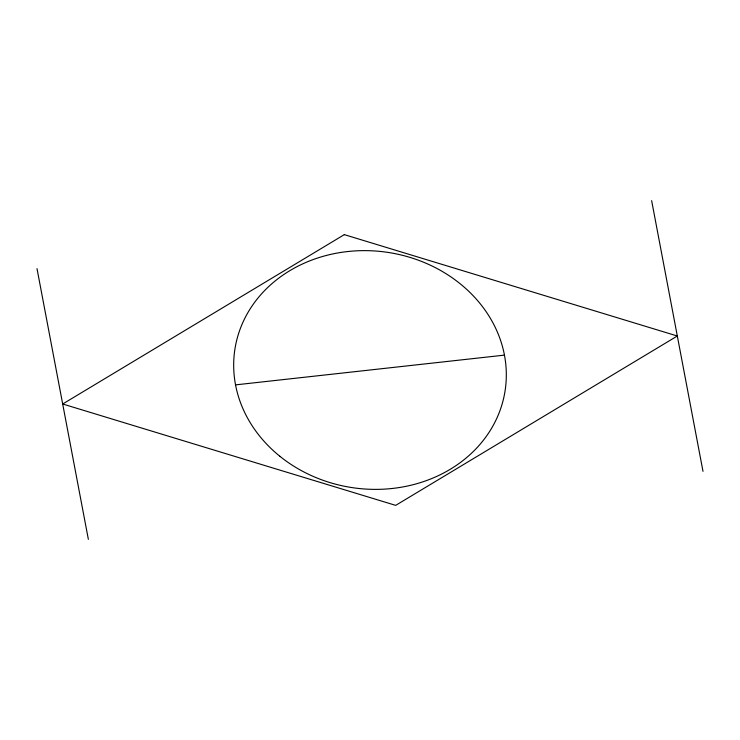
<?xml version="1.0" encoding="UTF-8"?>
<svg xmlns="http://www.w3.org/2000/svg" width="740" height="740" viewBox="0 0 740 740"><rect width="100%" height="100%" fill="white"/><g stroke="black" fill="none" stroke-linecap="round" stroke-linejoin="round"><path stroke-width="1.11" d="M235.551 384.874L504.449 355.126M651.635 200.642L703 471.371M37 268.629L88.365 539.358M344.313 234.636L62.687 403.994L395.687 505.365L677.313 336.006L344.313 234.636M279.776 456.201A136.678 118.955 8.5 0 0 503.607 398.425A136.678 118.955 8.5 0 0 326.618 255.383A136.678 118.955 8.5 0 0 279.776 456.201"/></g></svg>
